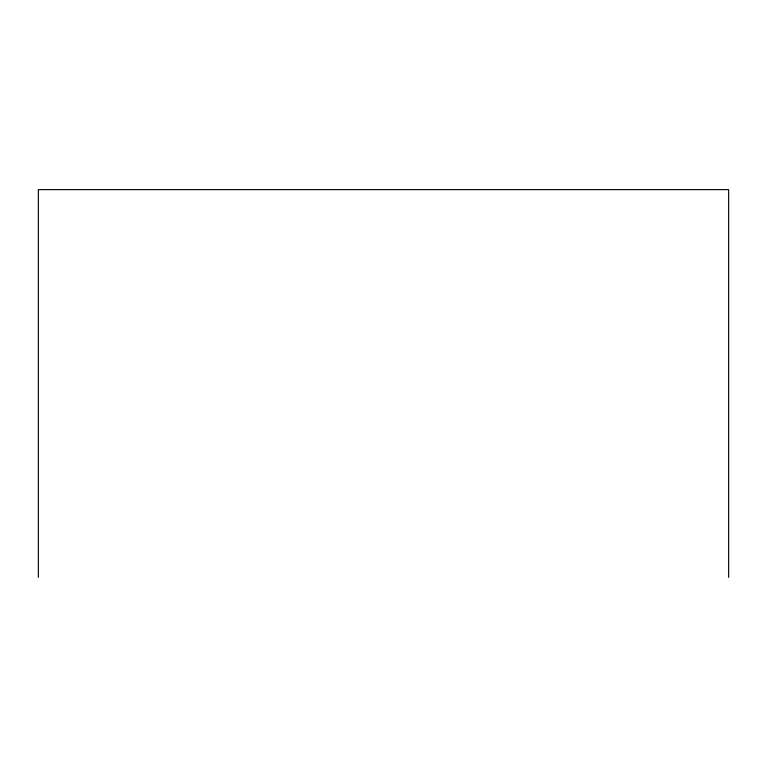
<?xml version="1.0" encoding="UTF-8"?>
<svg xmlns="http://www.w3.org/2000/svg" width="767" height="767" viewBox="0 0 767 767"><rect width="100%" height="100%" fill="white"/><g stroke="black" fill="none" stroke-linecap="round" stroke-linejoin="round"><path stroke-width="1.15" d="M728.65 577.369L728.65 189.631L38.35 189.631L38.35 577.369"/></g></svg>
